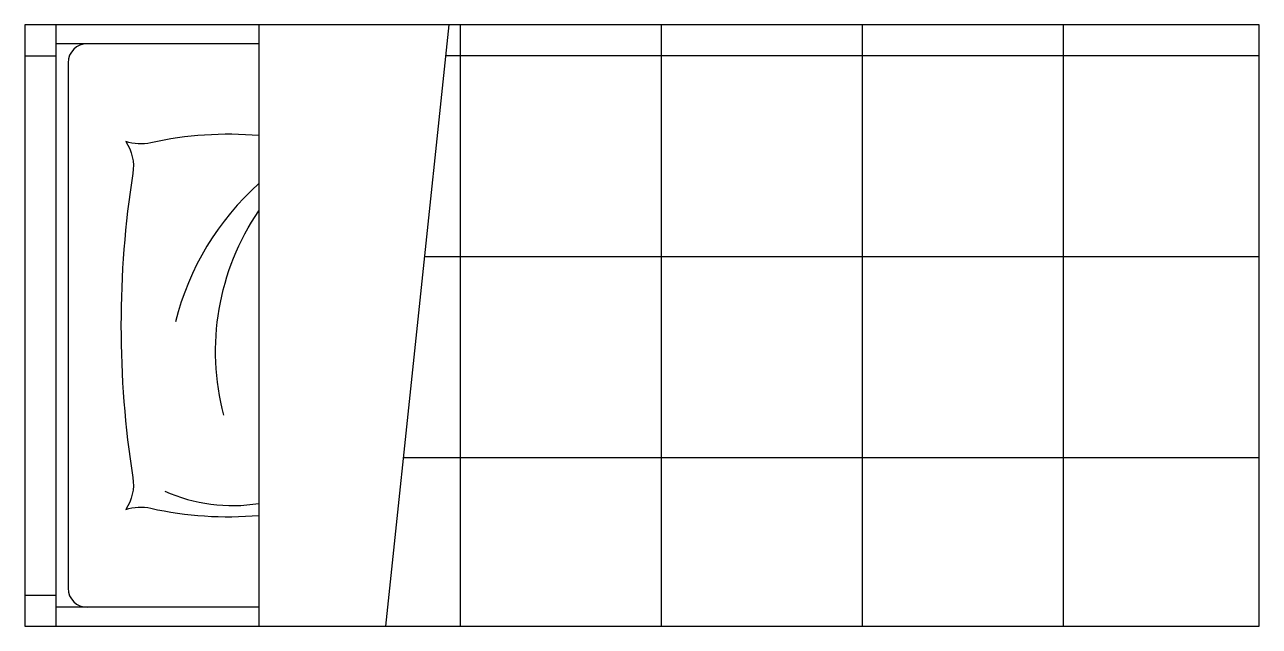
# Model space of a CAD drawing. Header units: millimetres. Extents: x -962.16 to -960.21, y 2724.1 to 2725.05.
import ezdxf

# ---------------------------------------------------------------- set-up
doc = ezdxf.new("R2010")
doc.units = ezdxf.units.MM
doc.header["$LTSCALE"] = 10
doc.layers.add('Móveis_camas', color=2, linetype='Continuous')

msp = doc.modelspace()

# ---------------------------------------------------------------- hatches: boundary and pattern name
at = {"layer": 'Móveis_camas'}
h = msp.add_hatch(dxfattribs=at)
h.set_pattern_fill('ANSI37', color=1, scale=0.1, angle=45, style=0)
h.set_pattern_definition([(90, (-115.9706, 4.9783), (-0.3175, 6e-17), []), (180, (-115.9706, 4.9783), (-6e-17, -0.3175), [])])
h.paths.add_polyline_path([(-961.5913, 2724.0996), (-960.2113, 2724.0996), (-960.2113, 2725.0496), (-961.4913, 2725.0496)])

# ---------------------------------------------------------------- linework, layer by layer
for p, q in [((-962.1123, 2725.0496), (-962.1123, 2724.0996)), ((-962.1613, 2725.0006), (-962.1123, 2725.0006)), ((-962.1613, 2724.1486), (-962.1123, 2724.1486))]:
    msp.add_line(p, q, dxfattribs=at)
at = {"layer": 'Móveis_camas', "color": 1}
for p, q in [((-961.7913, 2725.0496), (-961.7913, 2724.0996)), ((-961.4913, 2725.0496), (-961.5913, 2724.0996)), ((-961.7913, 2725.0196), (-962.1123, 2725.0196)), ((-962.0927, 2724.9896), (-962.0927, 2724.1596)), ((-961.7913, 2724.1296), (-962.1123, 2724.1296))]:
    msp.add_line(p, q, dxfattribs=at)
at = {"layer": 'Móveis_camas'}
msp.add_lwpolyline([(-962.1613, 2724.0996), (-960.2113, 2724.0996), (-960.2113, 2725.0496), (-962.1613, 2725.0496)], close=True, dxfattribs=at)
at = {"layer": 'Móveis_camas', "color": 1}
for points in [[(-961.7913, 2724.8744, 0.07707), (-961.962, 2724.8631, -0.134359), (-962.0018, 2724.865, -0.191357), (-961.9905, 2724.8148, 0.077898), (-961.9905, 2724.3344, -0.191357), (-962.0018, 2724.2841, -0.134359), (-961.962, 2724.286, 0.07707), (-961.7913, 2724.2748)], [(-961.8467, 2724.4329, -0.217893), (-961.7913, 2724.7558, -0.217893)]]:
    msp.add_lwpolyline(points, format="xyb", dxfattribs=at)
for centre, radius, start, end in [((-962.0627, 2724.9896), 0.03, 90, 180), ((-961.5065, 2724.4781), 0.4288, 131.6133, 166.1768), ((-961.8334, 2724.5505), 0.2603, 245.778, 279.3104), ((-962.0627, 2724.1596), 0.03, 180, 270)]:
    msp.add_arc(centre, radius, start, end, dxfattribs=at)

doc.saveas('drawing.dxf')
